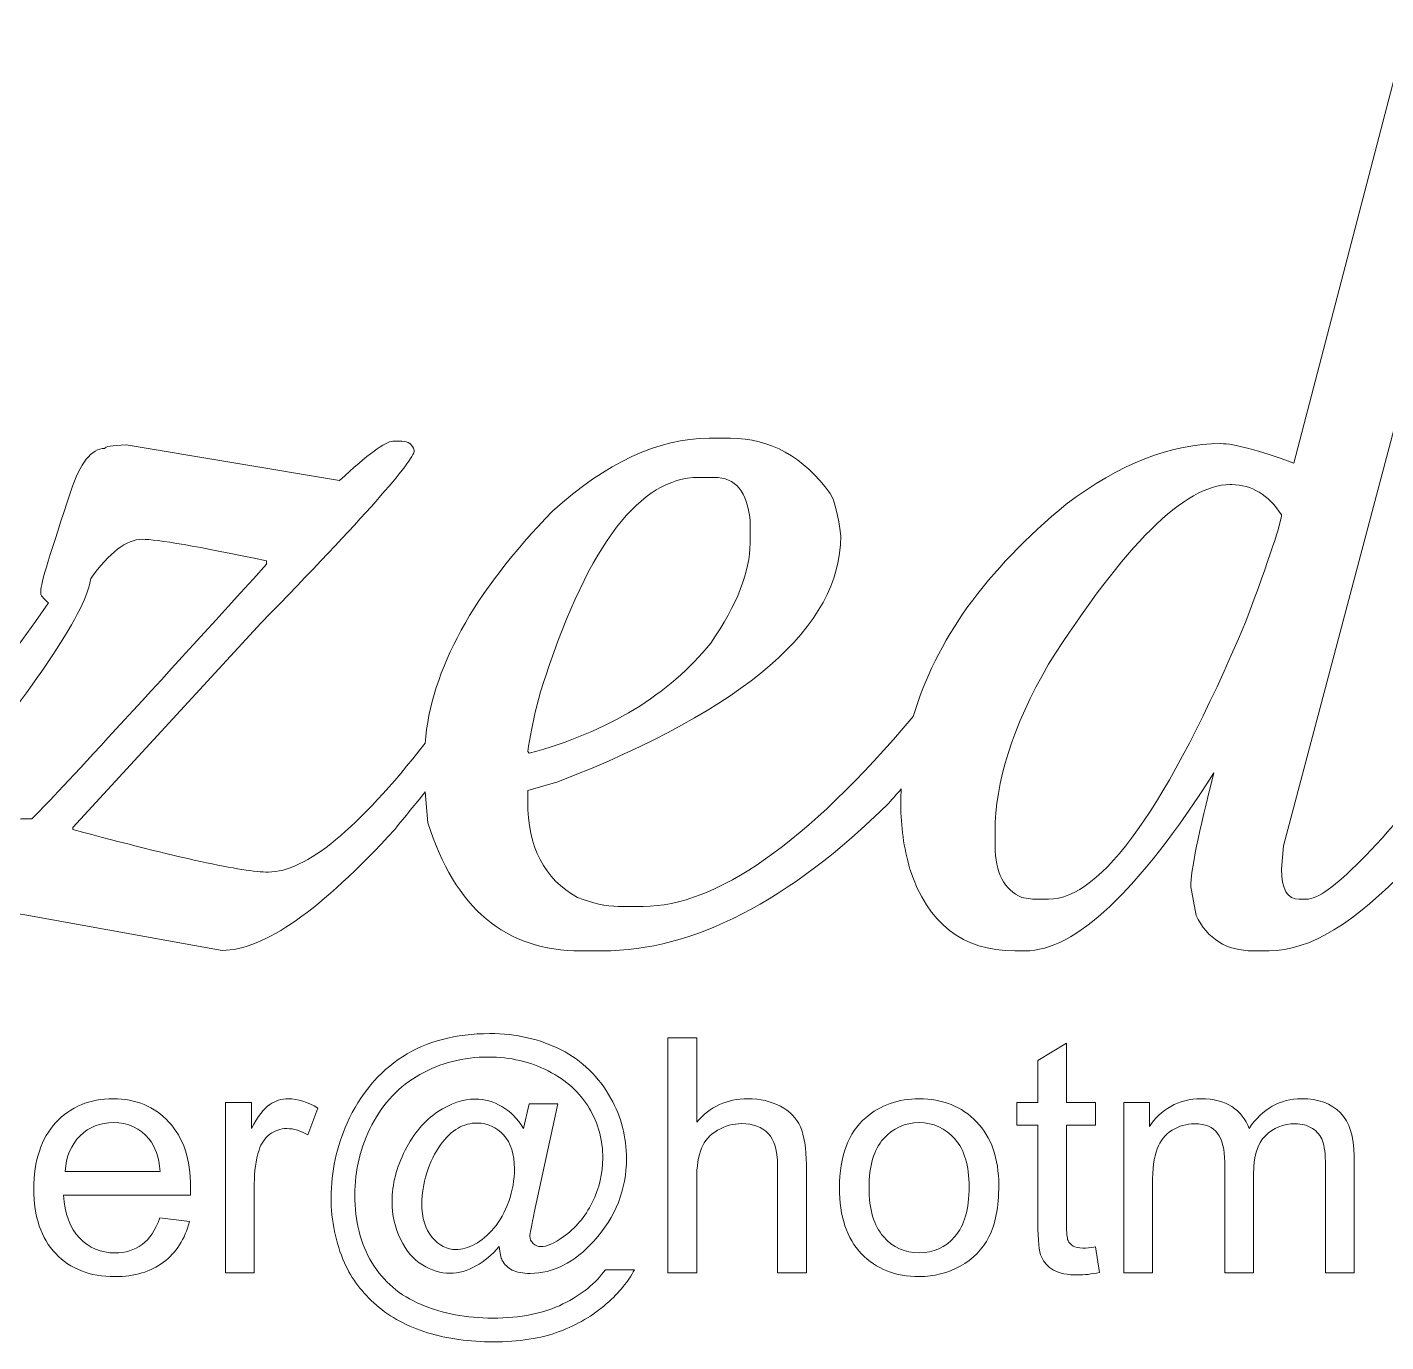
# Model space of a CAD drawing. Header units: centimetres. Extents: x -1670 to 781, y 182 to 1564.
# Drawn here: x -734.5 to -419.3, y 183.3 to 488.1 of the extents above; entities that cross this region are included whole.
import ezdxf

# ---------------------------------------------------------------- set-up
doc = ezdxf.new("R2010")
doc.units = ezdxf.units.CM
doc.header["$MEASUREMENT"] = 0
doc.layers.add('Camada 2', color=5, linetype='Continuous')

msp = doc.modelspace()

# ---------------------------------------------------------------- linework, layer by layer
at = {"layer": 'Camada 2', "lineweight": 9}
for points, knots in [([(-396.48, 488.11), (-394.75, 488.11), (-393.8, 487.02), (-393.59, 484.8), (-393.59, 484.8), (-393.59, 484.8), (-443.1, 298.26), (-443.1, 298.26), (-443.1, 298.26), (-443.1, 298.26), (-443.53, 292.91), (-443.53, 292.91), (-443.53, 292.91), (-443.53, 288.23), (-442.15, 285.9), (-439.41, 285.9), (-439.41, 285.9), (-439.41, 285.9), (-437.75, 285.9), (-437.75, 285.9), (-437.75, 285.9), (-432.75, 285.9), (-420.78, 298.02), (-401.87, 322.21), (-401.87, 322.21), (-401.87, 322.21), (-370.07, 365.14), (-370.07, 365.14), (-370.07, 365.14), (-370.07, 365.14), (-369.68, 365.14), (-369.68, 365.14), (-369.68, 365.14), (-368.84, 365), (-368.41, 363.91), (-368.41, 361.83), (-368.41, 361.83), (-368.41, 361.83), (-368.41, 359.79), (-368.41, 359.79), (-368.41, 359.79), (-370.98, 349.5), (-386.23, 327.39), (-414.23, 293.33), (-414.23, 293.33), (-426.41, 280.41), (-437.15, 273.93), (-446.41, 273.93), (-446.41, 273.93), (-446.41, 273.93), (-450.15, 273.93), (-450.15, 273.93), (-450.15, 273.93), (-456.31, 273.93), (-460.71, 276.68), (-463.35, 282.17), (-463.35, 282.17), (-463.35, 282.17), (-464.58, 288.79), (-464.58, 288.79), (-464.58, 288.79), (-464.58, 292.56), (-462.79, 301.36), (-459.2, 315.2), (-459.2, 315.2), (-476.8, 287.7), (-491.42, 273.93), (-502.97, 273.93), (-502.97, 273.93), (-502.97, 273.93), (-505.43, 273.93), (-505.43, 273.93), (-505.43, 273.93), (-517.48, 273.93), (-525.58, 280.27), (-529.77, 292.91), (-529.77, 292.91), (-531.14, 297.88), (-531.85, 302.81), (-531.85, 307.77), (-531.85, 307.77), (-531.85, 309.01), (-531.81, 310.25), (-531.75, 311.48), (-531.75, 311.48), (-532.69, 310.4), (-533.65, 309.3), (-534.63, 308.2), (-534.63, 308.2), (-557.83, 285.34), (-579.98, 273.93), (-601.08, 273.93), (-601.08, 273.93), (-601.08, 273.93), (-606.04, 273.93), (-606.04, 273.93), (-606.04, 273.93), (-623.51, 273.93), (-635.34, 283.83), (-641.54, 303.65), (-641.54, 303.65), (-641.54, 303.65), (-642.18, 310.78), (-642.18, 310.78), (-642.18, 310.78), (-644.42, 308), (-646.78, 305.11), (-649.25, 302.1), (-649.25, 302.1), (-666.3, 283.4), (-679.64, 274.04), (-689.29, 274.04), (-689.29, 274.04), (-689.29, 274.04), (-735.07, 282.28), (-735.07, 282.28), (-735.07, 282.28), (-735.07, 282.28), (-737.57, 282.7), (-737.57, 282.7), (-737.57, 282.7), (-743.21, 277.49), (-747.33, 274.85), (-749.93, 274.85), (-749.93, 274.85), (-749.93, 274.85), (-750.35, 274.85), (-750.35, 274.85), (-750.35, 274.85), (-751.8, 274.85), (-752.75, 275.41), (-753.24, 276.5), (-753.24, 276.5), (-753.24, 276.5), (-753.24, 278.16), (-753.24, 278.16), (-753.24, 278.16), (-745.46, 295.48), (-740.39, 304.15), (-737.96, 304.15), (-737.96, 304.15), (-737.96, 304.15), (-735.92, 304.57), (-735.92, 304.57), (-735.92, 304.57), (-735.92, 304.57), (-733.42, 304.57), (-733.42, 304.57), (-733.42, 304.57), (-730.28, 307.46), (-712.11, 327.14), (-678.97, 363.59), (-678.97, 363.59), (-678.97, 363.59), (-678.97, 364.4), (-678.97, 364.4), (-678.97, 364.4), (-694.86, 367.71), (-704.47, 369.36), (-707.85, 369.36), (-707.85, 369.36), (-711.45, 369.36), (-715.43, 366.32), (-719.77, 360.24), (-719.77, 360.24), (-720.56, 353.18), (-731.67, 336.4), (-753.14, 309.85), (-753.14, 309.85), (-774.48, 285.9), (-791.52, 273.93), (-804.3, 273.93), (-804.3, 273.93), (-804.3, 273.93), (-807.61, 273.93), (-807.61, 273.93), (-807.61, 273.93), (-816.07, 273.93), (-821.7, 278.05), (-824.55, 286.33), (-824.55, 286.33), (-824.55, 286.33), (-825.36, 293.76), (-825.36, 293.76), (-825.36, 293.76), (-825.36, 297.01), (-822.98, 306.49), (-818.21, 322.2), (-818.21, 322.2), (-829.76, 306.5), (-839.96, 294.12), (-848.78, 285.06), (-848.78, 285.06), (-858.46, 277.63), (-866.32, 273.93), (-872.3, 273.93), (-872.3, 273.93), (-872.3, 273.93), (-876.85, 273.93), (-876.85, 273.93), (-876.85, 273.93), (-885.3, 273.93), (-891.36, 277.63), (-894.98, 285.06), (-894.98, 285.06), (-895.83, 287.88), (-896.36, 291.33), (-896.64, 295.38), (-896.64, 295.38), (-896.64, 309.5), (-885.9, 333.02), (-864.45, 365.95), (-864.45, 365.95), (-864.45, 365.95), (-864.03, 367.18), (-864.03, 367.18), (-864.03, 367.18), (-864.03, 367.18), (-864.45, 367.18), (-864.45, 367.18), (-864.45, 367.18), (-867.43, 365.39), (-870.22, 363.83), (-872.83, 362.49), (-872.83, 362.49), (-875.88, 353.28), (-889.97, 333.95), (-915.13, 304.46), (-915.13, 304.46), (-925.23, 294.85), (-933.37, 290.02), (-939.46, 290.02), (-939.46, 290.02), (-939.46, 290.02), (-939.88, 290.02), (-939.88, 290.02), (-939.88, 290.02), (-943.72, 290.02), (-947.73, 291.82), (-951.85, 295.38), (-951.85, 295.38), (-951.85, 295.38), (-952.28, 295.38), (-952.28, 295.38), (-952.28, 295.38), (-967.07, 281.08), (-981.51, 273.93), (-995.59, 273.93), (-995.59, 273.93), (-995.59, 273.93), (-1000.13, 273.93), (-1000.13, 273.93), (-1000.13, 273.93), (-1018.16, 273.93), (-1030.67, 283.02), (-1037.67, 301.15), (-1037.67, 301.15), (-1038.41, 304.5), (-1038.96, 307.48), (-1039.31, 310.11), (-1039.31, 310.11), (-1043.21, 305.48), (-1047.45, 300.57), (-1052.04, 295.38), (-1052.04, 295.38), (-1066.62, 281.08), (-1077.89, 273.93), (-1085.88, 273.93), (-1085.88, 273.93), (-1085.88, 273.93), (-1090, 273.93), (-1090, 273.93), (-1090, 273.93), (-1099.37, 273.93), (-1105.39, 278.33), (-1108.17, 287.14), (-1108.17, 287.14), (-1108.7, 288.37), (-1108.98, 290.16), (-1108.98, 292.49), (-1108.98, 292.49), (-1108.98, 292.49), (-1108.98, 294.99), (-1108.98, 294.99), (-1108.98, 294.99), (-1108.98, 298.91), (-1107.87, 305.61), (-1105.63, 315.09), (-1105.63, 315.09), (-1108.69, 311.56), (-1111.98, 307.88), (-1115.5, 304.04), (-1115.5, 304.04), (-1115.5, 304.04), (-1128.28, 293.33), (-1128.28, 293.33), (-1128.28, 293.33), (-1145.33, 280.41), (-1161.7, 273.93), (-1177.41, 273.93), (-1177.41, 273.93), (-1177.41, 273.93), (-1182.34, 273.93), (-1182.34, 273.93), (-1182.34, 273.93), (-1198.92, 273.93), (-1211.04, 282.73), (-1218.64, 300.34), (-1218.64, 300.34), (-1219.78, 304.33), (-1220.46, 308.03), (-1220.66, 311.44), (-1220.66, 311.44), (-1221.59, 310.38), (-1222.53, 309.29), (-1223.5, 308.2), (-1223.5, 308.2), (-1246.71, 285.34), (-1268.86, 273.93), (-1289.95, 273.93), (-1289.95, 273.93), (-1289.95, 273.93), (-1294.92, 273.93), (-1294.92, 273.93), (-1294.92, 273.93), (-1312.39, 273.93), (-1324.22, 283.83), (-1330.42, 303.65), (-1330.42, 303.65), (-1330.42, 303.65), (-1331.23, 312.74), (-1331.23, 312.74), (-1331.23, 312.74), (-1331.23, 312.74), (-1331.23, 318.09), (-1331.23, 318.09), (-1331.23, 318.09), (-1331.23, 336.3), (-1321.33, 355.56), (-1301.5, 375.88), (-1301.5, 375.88), (-1289.07, 387.15), (-1276.96, 392.78), (-1265.2, 392.78), (-1265.2, 392.78), (-1265.2, 392.78), (-1260.23, 392.78), (-1260.23, 392.78), (-1260.23, 392.78), (-1250.97, 392.78), (-1243.26, 388.52), (-1237.13, 380), (-1237.13, 380), (-1236.04, 378.27), (-1235.19, 374.96), (-1234.67, 370.07), (-1234.67, 370.07), (-1234.67, 349.11), (-1256.53, 330.13), (-1300.27, 313.12), (-1300.27, 313.12), (-1300.27, 313.12), (-1307.28, 311.08), (-1307.28, 311.08), (-1307.28, 311.08), (-1307.28, 311.08), (-1307.28, 308.58), (-1307.28, 308.58), (-1307.28, 308.58), (-1307.28, 298.02), (-1303.44, 290.59), (-1295.73, 286.33), (-1295.73, 286.33), (-1292.24, 284.95), (-1289.07, 284.25), (-1286.26, 284.25), (-1286.26, 284.25), (-1286.26, 284.25), (-1280.48, 284.25), (-1280.48, 284.25), (-1280.48, 284.25), (-1264.05, 284.25), (-1243.87, 298.07), (-1220, 325.7), (-1220, 325.7), (-1216.98, 345.08), (-1204.44, 363.72), (-1182.34, 381.65), (-1182.34, 381.65), (-1170.86, 389.33), (-1160.54, 393.2), (-1151.38, 393.2), (-1151.38, 393.2), (-1151.38, 393.2), (-1146.84, 393.2), (-1146.84, 393.2), (-1146.84, 393.2), (-1135.22, 393.2), (-1126.98, 387.96), (-1122.08, 377.5), (-1122.08, 377.5), (-1122.08, 377.5), (-1121.27, 371.34), (-1121.27, 371.34), (-1121.27, 371.34), (-1121.27, 371.34), (-1121.27, 370.91), (-1121.27, 370.91), (-1121.27, 370.91), (-1121.27, 361.33), (-1126.77, 354.75), (-1137.79, 351.09), (-1137.79, 351.09), (-1137.79, 351.09), (-1141.91, 350.7), (-1141.91, 350.7), (-1141.91, 350.7), (-1141.91, 350.7), (-1143.56, 350.7), (-1143.56, 350.7), (-1143.56, 350.7), (-1147.61, 350.7), (-1150.78, 352.35), (-1153.04, 355.63), (-1153.04, 355.63), (-1153.04, 355.63), (-1153.04, 356.05), (-1153.04, 356.05), (-1153.04, 356.05), (-1153.04, 356.05), (-1146.03, 361.02), (-1146.03, 361.02), (-1146.03, 361.02), (-1143, 364.19), (-1141.49, 367.6), (-1141.49, 371.34), (-1141.49, 371.34), (-1141.49, 371.34), (-1141.49, 375.88), (-1141.49, 375.88), (-1141.49, 375.88), (-1141.49, 380.88), (-1144.37, 383.77), (-1150.15, 384.54), (-1150.15, 384.54), (-1150.15, 384.54), (-1151.38, 384.54), (-1151.38, 384.54), (-1151.38, 384.54), (-1166.1, 384.54), (-1179.45, 369.12), (-1191.42, 338.3), (-1191.42, 338.3), (-1194.45, 329.22), (-1195.96, 321.79), (-1195.96, 316.01), (-1195.96, 316.01), (-1195.96, 316.01), (-1195.96, 309), (-1195.96, 309), (-1195.96, 309), (-1195.96, 298.09), (-1191.7, 290.52), (-1183.18, 286.33), (-1183.18, 286.33), (-1180.22, 284.95), (-1176.77, 284.25), (-1172.86, 284.25), (-1172.86, 284.25), (-1172.86, 284.25), (-1168.32, 284.25), (-1168.32, 284.25), (-1168.32, 284.25), (-1148.77, 284.25), (-1126.32, 300.59), (-1100.93, 333.27), (-1100.93, 333.27), (-1097.87, 344.34), (-1093.95, 357.58), (-1089.16, 372.99), (-1089.16, 372.99), (-1089.16, 372.99), (-1089.58, 373.38), (-1089.58, 373.38), (-1089.58, 373.38), (-1089.58, 373.38), (-1105.67, 373.38), (-1105.67, 373.38), (-1105.67, 373.38), (-1105.67, 373.38), (-1106.91, 374.61), (-1106.91, 374.61), (-1106.91, 374.61), (-1106.91, 374.61), (-1106.91, 375.03), (-1106.91, 375.03), (-1106.91, 375.03), (-1106.91, 380.28), (-1105, 382.89), (-1101.13, 382.89), (-1101.13, 382.89), (-1101.13, 382.89), (-1086.27, 382.89), (-1086.27, 382.89), (-1086.27, 382.89), (-1085.53, 382.89), (-1083.07, 390.32), (-1078.87, 405.18), (-1078.87, 405.18), (-1073.7, 421.87), (-1070.25, 430.53), (-1068.56, 431.17), (-1068.56, 431.17), (-1066.9, 432.26), (-1061.8, 433.49), (-1053.27, 434.86), (-1053.27, 434.86), (-1053.27, 434.86), (-1052.85, 434.86), (-1052.85, 434.86), (-1052.85, 434.86), (-1050.95, 434.86), (-1049.96, 433.77), (-1049.96, 431.59), (-1049.96, 431.59), (-1049.96, 431.59), (-1063.17, 382.89), (-1063.17, 382.89), (-1063.17, 382.89), (-1063.17, 382.89), (-1049.15, 382.89), (-1049.15, 382.89), (-1049.15, 382.89), (-1047.22, 382.89), (-1046.27, 382.18), (-1046.27, 380.81), (-1046.27, 380.81), (-1046.86, 375.88), (-1047.85, 373.38), (-1049.15, 373.38), (-1049.15, 373.38), (-1049.15, 373.38), (-1065.25, 373.38), (-1065.25, 373.38), (-1065.25, 373.38), (-1066.06, 373.38), (-1069.09, 363.62), (-1074.33, 344.08), (-1074.33, 344.08), (-1083.14, 316.86), (-1087.54, 300.48), (-1087.54, 294.99), (-1087.54, 294.99), (-1087.54, 294.99), (-1087.54, 290.83), (-1087.54, 290.83), (-1087.54, 290.83), (-1086.83, 287.56), (-1085.18, 285.9), (-1082.57, 285.9), (-1082.57, 285.9), (-1082.57, 285.9), (-1078.87, 285.9), (-1078.87, 285.9), (-1078.87, 285.9), (-1070.68, 285.9), (-1057.58, 297.67), (-1039.54, 321.22), (-1039.54, 321.22), (-1037.77, 343.12), (-1024.78, 363.53), (-1000.56, 382.46), (-1000.56, 382.46), (-989.08, 389.89), (-978.34, 393.59), (-968.37, 393.59), (-968.37, 393.59), (-968.37, 393.59), (-963.83, 393.59), (-963.83, 393.59), (-963.83, 393.59), (-948.97, 393.59), (-937.7, 384.54), (-929.99, 366.37), (-929.99, 366.37), (-928.61, 361.16), (-927.91, 356.19), (-927.91, 351.51), (-927.91, 351.51), (-927.91, 351.51), (-927.91, 349.47), (-927.91, 349.47), (-927.91, 349.47), (-927.91, 339.32), (-932.03, 326.26), (-940.3, 310.24), (-940.3, 310.24), (-940.3, 310.24), (-940.3, 309.43), (-940.3, 309.43), (-940.3, 309.43), (-939.67, 305.84), (-937.21, 304.04), (-932.87, 304.04), (-932.87, 304.04), (-925.16, 304.53), (-911.01, 319.39), (-890.37, 348.62), (-890.37, 348.62), (-890.37, 348.62), (-883.3, 357.98), (-883.3, 357.98), (-883.3, 357.98), (-886.38, 356.97), (-889.04, 356.47), (-891.28, 356.47), (-891.28, 356.47), (-891.28, 356.47), (-894.17, 356.47), (-894.17, 356.47), (-894.17, 356.47), (-901.88, 356.47), (-905.72, 360.59), (-905.72, 368.84), (-905.72, 368.84), (-905.72, 379.43), (-900.62, 387.96), (-890.44, 394.44), (-890.44, 394.44), (-890.44, 394.44), (-885.09, 395.25), (-885.09, 395.25), (-885.09, 395.25), (-885.09, 395.25), (-884.28, 394.01), (-884.28, 394.01), (-884.28, 394.01), (-886.46, 388.24), (-887.55, 384.79), (-887.55, 383.7), (-887.55, 383.7), (-887.55, 383.7), (-887.55, 382.04), (-887.55, 382.04), (-887.55, 382.04), (-887.55, 378.34), (-885.37, 376.27), (-880.97, 375.88), (-880.97, 375.88), (-880.97, 375.88), (-877.66, 375.88), (-877.66, 375.88), (-877.66, 375.88), (-873.25, 375.88), (-860.61, 379.43), (-839.69, 386.58), (-839.69, 386.58), (-839.69, 386.58), (-839.27, 386.58), (-839.27, 386.58), (-839.27, 386.58), (-839.27, 386.58), (-838.04, 385.35), (-838.04, 385.35), (-838.04, 385.35), (-838.04, 385.35), (-838.04, 384.93), (-838.04, 384.93), (-838.04, 384.93), (-851.03, 356.69), (-861.63, 332.32), (-869.8, 311.89), (-869.8, 311.89), (-872.59, 304.32), (-873.96, 299.11), (-873.96, 296.22), (-873.96, 296.22), (-873.96, 296.22), (-873.96, 293.76), (-873.96, 293.76), (-873.96, 293.76), (-873.96, 289.36), (-871.21, 287.14), (-865.68, 287.14), (-865.68, 287.14), (-856.49, 287.14), (-838.46, 306.54), (-811.63, 345.31), (-811.63, 345.31), (-811.63, 345.31), (-810.43, 346.89), (-810.43, 346.89), (-810.43, 346.89), (-807.78, 355.08), (-804.77, 364.19), (-801.42, 374.22), (-801.42, 374.22), (-800.04, 382.75), (-795.92, 387.01), (-789.06, 387.01), (-789.06, 387.01), (-784.23, 388.38), (-780.78, 389.08), (-778.74, 389.08), (-778.74, 389.08), (-777.08, 388.52), (-776.24, 387.43), (-776.24, 385.77), (-776.24, 385.77), (-794.69, 330.73), (-803.92, 300.48), (-803.92, 294.99), (-803.92, 294.99), (-803.92, 294.99), (-803.92, 291.26), (-803.92, 291.26), (-803.92, 291.26), (-803.92, 286.85), (-801.84, 284.67), (-797.72, 284.67), (-797.72, 284.67), (-797.72, 284.67), (-795.25, 284.67), (-795.25, 284.67), (-795.25, 284.67), (-784.47, 284.67), (-762.56, 307.98), (-729.53, 354.63), (-729.53, 354.63), (-730.17, 355.1), (-730.79, 355.75), (-731.37, 356.58), (-731.37, 356.58), (-731.37, 356.58), (-731.37, 357.39), (-731.37, 357.39), (-731.37, 357.39), (-731.37, 358.9), (-729.01, 366.62), (-724.37, 380.49), (-724.37, 380.49), (-722.22, 387.11), (-719.61, 390.42), (-716.51, 390.42), (-716.51, 390.42), (-716.51, 390.88), (-714.86, 391.16), (-711.55, 391.23), (-711.55, 391.23), (-711.55, 391.23), (-662.04, 382.99), (-662.04, 382.99), (-662.04, 382.99), (-655.52, 389.05), (-651.37, 392.08), (-649.67, 392.08), (-649.67, 392.08), (-649.67, 392.08), (-647.6, 392.08), (-647.6, 392.08), (-647.6, 392.08), (-646.08, 392.08), (-645.13, 391.37), (-644.71, 390), (-644.71, 390), (-644.71, 387.6), (-656.54, 374.26), (-680.21, 349.96), (-680.21, 349.96), (-680.21, 349.96), (-723.94, 302.53), (-723.94, 302.53), (-723.94, 302.53), (-723.94, 302.53), (-723.94, 302.1), (-723.94, 302.1), (-723.94, 302.1), (-699.54, 295.48), (-684.4, 292.21), (-678.55, 292.21), (-678.55, 292.21), (-669.87, 292.21), (-657.74, 302.16), (-642.19, 322.07), (-642.19, 322.07), (-640.86, 339.1), (-631.02, 357.03), (-612.63, 375.88), (-612.63, 375.88), (-600.2, 387.15), (-588.08, 392.78), (-576.32, 392.78), (-576.32, 392.78), (-576.32, 392.78), (-571.36, 392.78), (-571.36, 392.78), (-571.36, 392.78), (-562.1, 392.78), (-554.38, 388.52), (-548.26, 380), (-548.26, 380), (-547.16, 378.27), (-546.32, 374.96), (-545.79, 370.07), (-545.79, 370.07), (-545.79, 349.11), (-567.66, 330.13), (-611.4, 313.12), (-611.4, 313.12), (-611.4, 313.12), (-618.4, 311.08), (-618.4, 311.08), (-618.4, 311.08), (-618.4, 311.08), (-618.4, 308.58), (-618.4, 308.58), (-618.4, 308.58), (-618.4, 298.02), (-614.57, 290.59), (-606.85, 286.33), (-606.85, 286.33), (-603.37, 284.95), (-600.2, 284.25), (-597.38, 284.25), (-597.38, 284.25), (-597.38, 284.25), (-591.61, 284.25), (-591.61, 284.25), (-591.61, 284.25), (-574.67, 284.25), (-553.77, 298.91), (-528.95, 328.24), (-528.95, 328.24), (-523.86, 345.83), (-512.03, 362.25), (-493.46, 377.5), (-493.46, 377.5), (-481.1, 386.87), (-469.13, 391.55), (-457.58, 391.55), (-457.58, 391.55), (-454.62, 391.55), (-448.95, 390.03), (-440.64, 387.01), (-440.64, 387.01), (-440.64, 387.01), (-415.46, 483.57), (-415.46, 483.57), (-415.46, 483.57), (-415.46, 486.17), (-409.3, 487.69), (-396.9, 488.11), (-396.9, 488.11), (-396.9, 488.11), (-396.48, 488.11), (-396.48, 488.11)], [0, 0, 0, 0, 0.004651, 0.004651, 0.004651, 0.004651, 0.009302, 0.009302, 0.009302, 0.009302, 0.013953, 0.013953, 0.013953, 0.013953, 0.018605, 0.018605, 0.018605, 0.018605, 0.023256, 0.023256, 0.023256, 0.023256, 0.027907, 0.027907, 0.027907, 0.027907, 0.032558, 0.032558, 0.032558, 0.032558, 0.037209, 0.037209, 0.037209, 0.037209, 0.04186, 0.04186, 0.04186, 0.04186, 0.046512, 0.046512, 0.046512, 0.046512, 0.051163, 0.051163, 0.051163, 0.051163, 0.055814, 0.055814, 0.055814, 0.055814, 0.060465, 0.060465, 0.060465, 0.060465, 0.065116, 0.065116, 0.065116, 0.065116, 0.069767, 0.069767, 0.069767, 0.069767, 0.074419, 0.074419, 0.074419, 0.074419, 0.07907, 0.07907, 0.07907, 0.07907, 0.083721, 0.083721, 0.083721, 0.083721, 0.088372, 0.088372, 0.088372, 0.088372, 0.093023, 0.093023, 0.093023, 0.093023, 0.097674, 0.097674, 0.097674, 0.097674, 0.102326, 0.102326, 0.102326, 0.102326, 0.106977, 0.106977, 0.106977, 0.106977, 0.111628, 0.111628, 0.111628, 0.111628, 0.116279, 0.116279, 0.116279, 0.116279, 0.12093, 0.12093, 0.12093, 0.12093, 0.125581, 0.125581, 0.125581, 0.125581, 0.130233, 0.130233, 0.130233, 0.130233, 0.134884, 0.134884, 0.134884, 0.134884, 0.139535, 0.139535, 0.139535, 0.139535, 0.144186, 0.144186, 0.144186, 0.144186, 0.148837, 0.148837, 0.148837, 0.148837, 0.153488, 0.153488, 0.153488, 0.153488, 0.15814, 0.15814, 0.15814, 0.15814, 0.162791, 0.162791, 0.162791, 0.162791, 0.167442, 0.167442, 0.167442, 0.167442, 0.172093, 0.172093, 0.172093, 0.172093, 0.176744, 0.176744, 0.176744, 0.176744, 0.181395, 0.181395, 0.181395, 0.181395, 0.186047, 0.186047, 0.186047, 0.186047, 0.190698, 0.190698, 0.190698, 0.190698, 0.195349, 0.195349, 0.195349, 0.195349, 0.2, 0.2, 0.2, 0.2, 0.204651, 0.204651, 0.204651, 0.204651, 0.209302, 0.209302, 0.209302, 0.209302, 0.213953, 0.213953, 0.213953, 0.213953, 0.218605, 0.218605, 0.218605, 0.218605, 0.223256, 0.223256, 0.223256, 0.223256, 0.227907, 0.227907, 0.227907, 0.227907, 0.232558, 0.232558, 0.232558, 0.232558, 0.237209, 0.237209, 0.237209, 0.237209, 0.24186, 0.24186, 0.24186, 0.24186, 0.246512, 0.246512, 0.246512, 0.246512, 0.251163, 0.251163, 0.251163, 0.251163, 0.255814, 0.255814, 0.255814, 0.255814, 0.260465, 0.260465, 0.260465, 0.260465, 0.265116, 0.265116, 0.265116, 0.265116, 0.269767, 0.269767, 0.269767, 0.269767, 0.274419, 0.274419, 0.274419, 0.274419, 0.27907, 0.27907, 0.27907, 0.27907, 0.283721, 0.283721, 0.283721, 0.283721, 0.288372, 0.288372, 0.288372, 0.288372, 0.293023, 0.293023, 0.293023, 0.293023, 0.297674, 0.297674, 0.297674, 0.297674, 0.302326, 0.302326, 0.302326, 0.302326, 0.306977, 0.306977, 0.306977, 0.306977, 0.311628, 0.311628, 0.311628, 0.311628, 0.316279, 0.316279, 0.316279, 0.316279, 0.32093, 0.32093, 0.32093, 0.32093, 0.325581, 0.325581, 0.325581, 0.325581, 0.330233, 0.330233, 0.330233, 0.330233, 0.334884, 0.334884, 0.334884, 0.334884, 0.339535, 0.339535, 0.339535, 0.339535, 0.344186, 0.344186, 0.344186, 0.344186, 0.348837, 0.348837, 0.348837, 0.348837, 0.353488, 0.353488, 0.353488, 0.353488, 0.35814, 0.35814, 0.35814, 0.35814, 0.362791, 0.362791, 0.362791, 0.362791, 0.367442, 0.367442, 0.367442, 0.367442, 0.372093, 0.372093, 0.372093, 0.372093, 0.376744, 0.376744, 0.376744, 0.376744, 0.381395, 0.381395, 0.381395, 0.381395, 0.386047, 0.386047, 0.386047, 0.386047, 0.390698, 0.390698, 0.390698, 0.390698, 0.395349, 0.395349, 0.395349, 0.395349, 0.4, 0.4, 0.4, 0.4, 0.404651, 0.404651, 0.404651, 0.404651, 0.409302, 0.409302, 0.409302, 0.409302, 0.413953, 0.413953, 0.413953, 0.413953, 0.418605, 0.418605, 0.418605, 0.418605, 0.423256, 0.423256, 0.423256, 0.423256, 0.427907, 0.427907, 0.427907, 0.427907, 0.432558, 0.432558, 0.432558, 0.432558, 0.437209, 0.437209, 0.437209, 0.437209, 0.44186, 0.44186, 0.44186, 0.44186, 0.446512, 0.446512, 0.446512, 0.446512, 0.451163, 0.451163, 0.451163, 0.451163, 0.455814, 0.455814, 0.455814, 0.455814, 0.460465, 0.460465, 0.460465, 0.460465, 0.465116, 0.465116, 0.465116, 0.465116, 0.469767, 0.469767, 0.469767, 0.469767, 0.474419, 0.474419, 0.474419, 0.474419, 0.47907, 0.47907, 0.47907, 0.47907, 0.483721, 0.483721, 0.483721, 0.483721, 0.488372, 0.488372, 0.488372, 0.488372, 0.493023, 0.493023, 0.493023, 0.493023, 0.497674, 0.497674, 0.497674, 0.497674, 0.502326, 0.502326, 0.502326, 0.502326, 0.506977, 0.506977, 0.506977, 0.506977, 0.511628, 0.511628, 0.511628, 0.511628, 0.516279, 0.516279, 0.516279, 0.516279, 0.52093, 0.52093, 0.52093, 0.52093, 0.525581, 0.525581, 0.525581, 0.525581, 0.530233, 0.530233, 0.530233, 0.530233, 0.534884, 0.534884, 0.534884, 0.534884, 0.539535, 0.539535, 0.539535, 0.539535, 0.544186, 0.544186, 0.544186, 0.544186, 0.548837, 0.548837, 0.548837, 0.548837, 0.553488, 0.553488, 0.553488, 0.553488, 0.55814, 0.55814, 0.55814, 0.55814, 0.562791, 0.562791, 0.562791, 0.562791, 0.567442, 0.567442, 0.567442, 0.567442, 0.572093, 0.572093, 0.572093, 0.572093, 0.576744, 0.576744, 0.576744, 0.576744, 0.581395, 0.581395, 0.581395, 0.581395, 0.586047, 0.586047, 0.586047, 0.586047, 0.590698, 0.590698, 0.590698, 0.590698, 0.595349, 0.595349, 0.595349, 0.595349, 0.6, 0.6, 0.6, 0.6, 0.604651, 0.604651, 0.604651, 0.604651, 0.609302, 0.609302, 0.609302, 0.609302, 0.613953, 0.613953, 0.613953, 0.613953, 0.618605, 0.618605, 0.618605, 0.618605, 0.623256, 0.623256, 0.623256, 0.623256, 0.627907, 0.627907, 0.627907, 0.627907, 0.632558, 0.632558, 0.632558, 0.632558, 0.637209, 0.637209, 0.637209, 0.637209, 0.64186, 0.64186, 0.64186, 0.64186, 0.646512, 0.646512, 0.646512, 0.646512, 0.651163, 0.651163, 0.651163, 0.651163, 0.655814, 0.655814, 0.655814, 0.655814, 0.660465, 0.660465, 0.660465, 0.660465, 0.665116, 0.665116, 0.665116, 0.665116, 0.669767, 0.669767, 0.669767, 0.669767, 0.674419, 0.674419, 0.674419, 0.674419, 0.67907, 0.67907, 0.67907, 0.67907, 0.683721, 0.683721, 0.683721, 0.683721, 0.688372, 0.688372, 0.688372, 0.688372, 0.693023, 0.693023, 0.693023, 0.693023, 0.697674, 0.697674, 0.697674, 0.697674, 0.702326, 0.702326, 0.702326, 0.702326, 0.706977, 0.706977, 0.706977, 0.706977, 0.711628, 0.711628, 0.711628, 0.711628, 0.716279, 0.716279, 0.716279, 0.716279, 0.72093, 0.72093, 0.72093, 0.72093, 0.725581, 0.725581, 0.725581, 0.725581, 0.730233, 0.730233, 0.730233, 0.730233, 0.734884, 0.734884, 0.734884, 0.734884, 0.739535, 0.739535, 0.739535, 0.739535, 0.744186, 0.744186, 0.744186, 0.744186, 0.748837, 0.748837, 0.748837, 0.748837, 0.753488, 0.753488, 0.753488, 0.753488, 0.75814, 0.75814, 0.75814, 0.75814, 0.762791, 0.762791, 0.762791, 0.762791, 0.767442, 0.767442, 0.767442, 0.767442, 0.772093, 0.772093, 0.772093, 0.772093, 0.776744, 0.776744, 0.776744, 0.776744, 0.781395, 0.781395, 0.781395, 0.781395, 0.786047, 0.786047, 0.786047, 0.786047, 0.790698, 0.790698, 0.790698, 0.790698, 0.795349, 0.795349, 0.795349, 0.795349, 0.8, 0.8, 0.8, 0.8, 0.804651, 0.804651, 0.804651, 0.804651, 0.809302, 0.809302, 0.809302, 0.809302, 0.813953, 0.813953, 0.813953, 0.813953, 0.818605, 0.818605, 0.818605, 0.818605, 0.823256, 0.823256, 0.823256, 0.823256, 0.827907, 0.827907, 0.827907, 0.827907, 0.832558, 0.832558, 0.832558, 0.832558, 0.837209, 0.837209, 0.837209, 0.837209, 0.84186, 0.84186, 0.84186, 0.84186, 0.846512, 0.846512, 0.846512, 0.846512, 0.851163, 0.851163, 0.851163, 0.851163, 0.855814, 0.855814, 0.855814, 0.855814, 0.860465, 0.860465, 0.860465, 0.860465, 0.865116, 0.865116, 0.865116, 0.865116, 0.869767, 0.869767, 0.869767, 0.869767, 0.874419, 0.874419, 0.874419, 0.874419, 0.87907, 0.87907, 0.87907, 0.87907, 0.883721, 0.883721, 0.883721, 0.883721, 0.888372, 0.888372, 0.888372, 0.888372, 0.893023, 0.893023, 0.893023, 0.893023, 0.897674, 0.897674, 0.897674, 0.897674, 0.902326, 0.902326, 0.902326, 0.902326, 0.906977, 0.906977, 0.906977, 0.906977, 0.911628, 0.911628, 0.911628, 0.911628, 0.916279, 0.916279, 0.916279, 0.916279, 0.92093, 0.92093, 0.92093, 0.92093, 0.925581, 0.925581, 0.925581, 0.925581, 0.930233, 0.930233, 0.930233, 0.930233, 0.934884, 0.934884, 0.934884, 0.934884, 0.939535, 0.939535, 0.939535, 0.939535, 0.944186, 0.944186, 0.944186, 0.944186, 0.948837, 0.948837, 0.948837, 0.948837, 0.953488, 0.953488, 0.953488, 0.953488, 0.95814, 0.95814, 0.95814, 0.95814, 0.962791, 0.962791, 0.962791, 0.962791, 0.967442, 0.967442, 0.967442, 0.967442, 0.972093, 0.972093, 0.972093, 0.972093, 0.976744, 0.976744, 0.976744, 0.976744, 0.981395, 0.981395, 0.981395, 0.981395, 0.986047, 0.986047, 0.986047, 0.986047, 0.990698, 0.990698, 0.990698, 0.990698, 1, 1, 1, 1]), ([(-618.4, 320.17), (-618.4, 320.17), (-618.02, 319.75), (-618.02, 319.75), (-618.02, 319.75), (-599.63, 324.75), (-585.62, 333.3), (-575.9, 345.31), (-575.9, 345.31), (-569.84, 354.19), (-566.81, 361.9), (-566.81, 368.45), (-566.81, 368.45), (-566.81, 368.45), (-566.81, 373.8), (-566.81, 373.8), (-566.81, 373.8), (-567.45, 380.39), (-570.19, 383.7), (-575.09, 383.7), (-575.09, 383.7), (-575.09, 383.7), (-578.79, 383.7), (-578.79, 383.7), (-578.79, 383.7), (-592.27, 383.7), (-604.11, 368.31), (-614.28, 337.49), (-614.28, 337.49), (-615.94, 332.74), (-617.31, 326.96), (-618.4, 320.17)], [0, 0, 0, 0, 0.111111, 0.111111, 0.111111, 0.111111, 0.222222, 0.222222, 0.222222, 0.222222, 0.333333, 0.333333, 0.333333, 0.333333, 0.444444, 0.444444, 0.444444, 0.444444, 0.555556, 0.555556, 0.555556, 0.555556, 0.666667, 0.666667, 0.666667, 0.666667, 0.777778, 0.777778, 0.777778, 0.777778, 1, 1, 1, 1]), ([(-509.98, 301.57), (-509.98, 301.57), (-509.98, 298.26), (-509.98, 298.26), (-509.98, 298.26), (-509.98, 292.1), (-507.9, 288.09), (-503.78, 286.33), (-503.78, 286.33), (-503.78, 286.33), (-501.31, 285.9), (-501.31, 285.9), (-501.31, 285.9), (-501.31, 285.9), (-497.58, 285.9), (-497.58, 285.9), (-497.58, 285.9), (-485.29, 285.9), (-470.01, 307.35), (-451.8, 350.28), (-451.8, 350.28), (-446.27, 365.14), (-443.53, 373.38), (-443.53, 375.03), (-443.53, 375.03), (-446.63, 379.72), (-450.46, 382.04), (-455.08, 382.04), (-455.08, 382.04), (-455.08, 382.04), (-455.5, 382.04), (-455.5, 382.04), (-455.5, 382.04), (-465.89, 382.04), (-479.9, 368.17), (-497.58, 340.38), (-497.58, 340.38), (-505.86, 326.01), (-509.98, 313.05), (-509.98, 301.57)], [0, 0, 0, 0, 0.090909, 0.090909, 0.090909, 0.090909, 0.181818, 0.181818, 0.181818, 0.181818, 0.272727, 0.272727, 0.272727, 0.272727, 0.363636, 0.363636, 0.363636, 0.363636, 0.454545, 0.454545, 0.454545, 0.454545, 0.545455, 0.545455, 0.545455, 0.545455, 0.636364, 0.636364, 0.636364, 0.636364, 0.727273, 0.727273, 0.727273, 0.727273, 0.818182, 0.818182, 0.818182, 0.818182, 1, 1, 1, 1]), ([(-625, 205.36), (-626.61, 203.49), (-628.41, 202), (-630.4, 200.88), (-630.4, 200.88), (-632.39, 199.75), (-634.4, 199.18), (-636.4, 199.18), (-636.4, 199.18), (-638.61, 199.18), (-640.75, 199.83), (-642.83, 201.12), (-642.83, 201.12), (-644.91, 202.4), (-646.59, 204.38), (-647.9, 207.05), (-647.9, 207.05), (-649.19, 209.73), (-649.85, 212.67), (-649.85, 215.87), (-649.85, 215.87), (-649.85, 219.8), (-648.84, 223.74), (-646.82, 227.69), (-646.82, 227.69), (-644.81, 231.64), (-642.3, 234.6), (-639.3, 236.58), (-639.3, 236.58), (-636.3, 238.57), (-633.4, 239.56), (-630.57, 239.56), (-630.57, 239.56), (-628.41, 239.56), (-626.36, 238.99), (-624.41, 237.86), (-624.41, 237.86), (-622.44, 236.74), (-620.77, 235.02), (-619.35, 232.73), (-619.35, 232.73), (-619.35, 232.73), (-618.09, 238.48), (-618.09, 238.48), (-618.09, 238.48), (-618.09, 238.48), (-611.44, 238.48), (-611.44, 238.48), (-611.44, 238.48), (-611.44, 238.48), (-616.79, 213.56), (-616.79, 213.56), (-616.79, 213.56), (-617.54, 210.1), (-617.9, 208.17), (-617.9, 207.8), (-617.9, 207.8), (-617.9, 207.13), (-617.65, 206.56), (-617.14, 206.08), (-617.14, 206.08), (-616.64, 205.6), (-616.03, 205.36), (-615.31, 205.36), (-615.31, 205.36), (-613.99, 205.36), (-612.28, 206.1), (-610.15, 207.61), (-610.15, 207.61), (-607.32, 209.6), (-605.09, 212.25), (-603.44, 215.59), (-603.44, 215.59), (-601.79, 218.91), (-600.97, 222.34), (-600.97, 225.89), (-600.97, 225.89), (-600.97, 230.03), (-602.03, 233.89), (-604.15, 237.48), (-604.15, 237.48), (-606.27, 241.07), (-609.42, 243.93), (-613.62, 246.09), (-613.62, 246.09), (-617.82, 248.24), (-622.44, 249.32), (-627.53, 249.32), (-627.53, 249.32), (-633.32, 249.32), (-638.61, 247.96), (-643.4, 245.25), (-643.4, 245.25), (-648.19, 242.55), (-651.91, 238.66), (-654.54, 233.6), (-654.54, 233.6), (-657.18, 228.53), (-658.5, 223.1), (-658.5, 217.31), (-658.5, 217.31), (-658.5, 211.24), (-657.18, 206.01), (-654.54, 201.64), (-654.54, 201.64), (-651.91, 197.25), (-648.09, 194.01), (-643.11, 191.92), (-643.11, 191.92), (-638.11, 189.83), (-632.59, 188.79), (-626.53, 188.79), (-626.53, 188.79), (-620.03, 188.79), (-614.6, 189.88), (-610.22, 192.06), (-610.22, 192.06), (-605.84, 194.24), (-602.55, 196.89), (-600.37, 200.01), (-600.37, 200.01), (-600.37, 200.01), (-593.65, 200.01), (-593.65, 200.01), (-593.65, 200.01), (-594.92, 197.41), (-597.08, 194.76), (-600.16, 192.06), (-600.16, 192.06), (-603.22, 189.36), (-606.88, 187.21), (-611.11, 185.64), (-611.11, 185.64), (-615.34, 184.07), (-620.44, 183.28), (-626.41, 183.28), (-626.41, 183.28), (-631.91, 183.28), (-636.97, 183.99), (-641.62, 185.4), (-641.62, 185.4), (-646.26, 186.82), (-650.22, 188.94), (-653.49, 191.78), (-653.49, 191.78), (-656.76, 194.61), (-659.22, 197.88), (-660.88, 201.57), (-660.88, 201.57), (-662.96, 206.24), (-664, 211.29), (-664, 216.71), (-664, 216.71), (-664, 222.76), (-662.76, 228.52), (-660.29, 233.98), (-660.29, 233.98), (-657.27, 240.7), (-652.97, 245.83), (-647.42, 249.4), (-647.42, 249.4), (-641.85, 252.96), (-635.11, 254.75), (-627.18, 254.75), (-627.18, 254.75), (-621.05, 254.75), (-615.53, 253.49), (-610.64, 250.98), (-610.64, 250.98), (-605.76, 248.46), (-601.89, 244.72), (-599.08, 239.74), (-599.08, 239.74), (-596.67, 235.46), (-595.48, 230.8), (-595.48, 225.78), (-595.48, 225.78), (-595.48, 218.59), (-598, 212.23), (-603.05, 206.65), (-603.05, 206.65), (-607.56, 201.65), (-612.48, 199.14), (-617.83, 199.14), (-617.83, 199.14), (-619.54, 199.14), (-620.92, 199.41), (-621.97, 199.93), (-621.97, 199.93), (-623.03, 200.45), (-623.8, 201.18), (-624.29, 202.16), (-624.29, 202.16), (-624.61, 202.77), (-624.85, 203.83), (-625, 205.36)], [0, 0, 0, 0, 0.02, 0.02, 0.02, 0.02, 0.04, 0.04, 0.04, 0.04, 0.06, 0.06, 0.06, 0.06, 0.08, 0.08, 0.08, 0.08, 0.1, 0.1, 0.1, 0.1, 0.12, 0.12, 0.12, 0.12, 0.14, 0.14, 0.14, 0.14, 0.16, 0.16, 0.16, 0.16, 0.18, 0.18, 0.18, 0.18, 0.2, 0.2, 0.2, 0.2, 0.22, 0.22, 0.22, 0.22, 0.24, 0.24, 0.24, 0.24, 0.26, 0.26, 0.26, 0.26, 0.28, 0.28, 0.28, 0.28, 0.3, 0.3, 0.3, 0.3, 0.32, 0.32, 0.32, 0.32, 0.34, 0.34, 0.34, 0.34, 0.36, 0.36, 0.36, 0.36, 0.38, 0.38, 0.38, 0.38, 0.4, 0.4, 0.4, 0.4, 0.42, 0.42, 0.42, 0.42, 0.44, 0.44, 0.44, 0.44, 0.46, 0.46, 0.46, 0.46, 0.48, 0.48, 0.48, 0.48, 0.5, 0.5, 0.5, 0.5, 0.52, 0.52, 0.52, 0.52, 0.54, 0.54, 0.54, 0.54, 0.56, 0.56, 0.56, 0.56, 0.58, 0.58, 0.58, 0.58, 0.6, 0.6, 0.6, 0.6, 0.62, 0.62, 0.62, 0.62, 0.64, 0.64, 0.64, 0.64, 0.66, 0.66, 0.66, 0.66, 0.68, 0.68, 0.68, 0.68, 0.7, 0.7, 0.7, 0.7, 0.72, 0.72, 0.72, 0.72, 0.74, 0.74, 0.74, 0.74, 0.76, 0.76, 0.76, 0.76, 0.78, 0.78, 0.78, 0.78, 0.8, 0.8, 0.8, 0.8, 0.82, 0.82, 0.82, 0.82, 0.84, 0.84, 0.84, 0.84, 0.86, 0.86, 0.86, 0.86, 0.88, 0.88, 0.88, 0.88, 0.9, 0.9, 0.9, 0.9, 0.92, 0.92, 0.92, 0.92, 0.94, 0.94, 0.94, 0.94, 0.96, 0.96, 0.96, 0.96, 1, 1, 1, 1]), ([(-585.88, 199.3), (-585.88, 199.3), (-585.88, 253.75), (-585.88, 253.75), (-585.88, 253.75), (-585.88, 253.75), (-579.2, 253.75), (-579.2, 253.75), (-579.2, 253.75), (-579.2, 253.75), (-579.2, 234.21), (-579.2, 234.21), (-579.2, 234.21), (-576.08, 237.82), (-572.14, 239.64), (-567.39, 239.64), (-567.39, 239.64), (-564.47, 239.64), (-561.93, 239.05), (-559.78, 237.9), (-559.78, 237.9), (-557.62, 236.76), (-556.08, 235.16), (-555.15, 233.13), (-555.15, 233.13), (-554.23, 231.1), (-553.76, 228.15), (-553.76, 224.3), (-553.76, 224.3), (-553.76, 224.3), (-553.76, 199.3), (-553.76, 199.3), (-553.76, 199.3), (-553.76, 199.3), (-560.45, 199.3), (-560.45, 199.3), (-560.45, 199.3), (-560.45, 199.3), (-560.45, 224.3), (-560.45, 224.3), (-560.45, 224.3), (-560.45, 227.63), (-561.17, 230.06), (-562.62, 231.59), (-562.62, 231.59), (-564.06, 233.11), (-566.12, 233.88), (-568.77, 233.88), (-568.77, 233.88), (-570.74, 233.88), (-572.61, 233.36), (-574.36, 232.33), (-574.36, 232.33), (-576.11, 231.31), (-577.35, 229.91), (-578.08, 228.15), (-578.08, 228.15), (-578.83, 226.4), (-579.2, 223.97), (-579.2, 220.87), (-579.2, 220.87), (-579.2, 220.87), (-579.2, 199.3), (-579.2, 199.3), (-579.2, 199.3), (-579.2, 199.3), (-585.88, 199.3), (-585.88, 199.3)], [0, 0, 0, 0, 0.055556, 0.055556, 0.055556, 0.055556, 0.111111, 0.111111, 0.111111, 0.111111, 0.166667, 0.166667, 0.166667, 0.166667, 0.222222, 0.222222, 0.222222, 0.222222, 0.277778, 0.277778, 0.277778, 0.277778, 0.333333, 0.333333, 0.333333, 0.333333, 0.388889, 0.388889, 0.388889, 0.388889, 0.444444, 0.444444, 0.444444, 0.444444, 0.5, 0.5, 0.5, 0.5, 0.555556, 0.555556, 0.555556, 0.555556, 0.611111, 0.611111, 0.611111, 0.611111, 0.666667, 0.666667, 0.666667, 0.666667, 0.722222, 0.722222, 0.722222, 0.722222, 0.777778, 0.777778, 0.777778, 0.777778, 0.833333, 0.833333, 0.833333, 0.833333, 0.888889, 0.888889, 0.888889, 0.888889, 1, 1, 1, 1]), ([(-486.68, 205.28), (-486.68, 205.28), (-485.72, 199.37), (-485.72, 199.37), (-485.72, 199.37), (-487.59, 198.98), (-489.28, 198.78), (-490.76, 198.78), (-490.76, 198.78), (-493.2, 198.78), (-495.07, 199.16), (-496.42, 199.93), (-496.42, 199.93), (-497.75, 200.69), (-498.69, 201.7), (-499.23, 202.96), (-499.23, 202.96), (-499.78, 204.2), (-500.06, 206.84), (-500.06, 210.85), (-500.06, 210.85), (-500.06, 210.85), (-500.06, 233.54), (-500.06, 233.54), (-500.06, 233.54), (-500.06, 233.54), (-504.96, 233.54), (-504.96, 233.54), (-504.96, 233.54), (-504.96, 233.54), (-504.96, 238.74), (-504.96, 238.74), (-504.96, 238.74), (-504.96, 238.74), (-500.06, 238.74), (-500.06, 238.74), (-500.06, 238.74), (-500.06, 238.74), (-500.06, 248.51), (-500.06, 248.51), (-500.06, 248.51), (-500.06, 248.51), (-493.4, 252.52), (-493.4, 252.52), (-493.4, 252.52), (-493.4, 252.52), (-493.4, 238.74), (-493.4, 238.74), (-493.4, 238.74), (-493.4, 238.74), (-486.68, 238.74), (-486.68, 238.74), (-486.68, 238.74), (-486.68, 238.74), (-486.68, 233.54), (-486.68, 233.54), (-486.68, 233.54), (-486.68, 233.54), (-493.4, 233.54), (-493.4, 233.54), (-493.4, 233.54), (-493.4, 233.54), (-493.4, 210.48), (-493.4, 210.48), (-493.4, 210.48), (-493.4, 208.56), (-493.29, 207.35), (-493.06, 206.8), (-493.06, 206.8), (-492.82, 206.26), (-492.44, 205.82), (-491.9, 205.5), (-491.9, 205.5), (-491.37, 205.18), (-490.61, 205.01), (-489.62, 205.01), (-489.62, 205.01), (-488.87, 205.01), (-487.9, 205.1), (-486.68, 205.28)], [0, 0, 0, 0, 0.047619, 0.047619, 0.047619, 0.047619, 0.095238, 0.095238, 0.095238, 0.095238, 0.142857, 0.142857, 0.142857, 0.142857, 0.190476, 0.190476, 0.190476, 0.190476, 0.238095, 0.238095, 0.238095, 0.238095, 0.285714, 0.285714, 0.285714, 0.285714, 0.333333, 0.333333, 0.333333, 0.333333, 0.380952, 0.380952, 0.380952, 0.380952, 0.428571, 0.428571, 0.428571, 0.428571, 0.47619, 0.47619, 0.47619, 0.47619, 0.52381, 0.52381, 0.52381, 0.52381, 0.571429, 0.571429, 0.571429, 0.571429, 0.619048, 0.619048, 0.619048, 0.619048, 0.666667, 0.666667, 0.666667, 0.666667, 0.714286, 0.714286, 0.714286, 0.714286, 0.761905, 0.761905, 0.761905, 0.761905, 0.809524, 0.809524, 0.809524, 0.809524, 0.857143, 0.857143, 0.857143, 0.857143, 0.904762, 0.904762, 0.904762, 0.904762, 1, 1, 1, 1]), ([(-703.74, 212), (-703.74, 212), (-696.83, 211.15), (-696.83, 211.15), (-696.83, 211.15), (-697.92, 207.1), (-699.94, 203.97), (-702.88, 201.74), (-702.88, 201.74), (-705.83, 199.52), (-709.6, 198.41), (-714.18, 198.41), (-714.18, 198.41), (-719.95, 198.41), (-724.52, 200.18), (-727.89, 203.73), (-727.89, 203.73), (-731.28, 207.28), (-732.96, 212.26), (-732.96, 218.68), (-732.96, 218.68), (-732.96, 225.32), (-731.25, 230.47), (-727.84, 234.13), (-727.84, 234.13), (-724.42, 237.8), (-720, 239.64), (-714.54, 239.64), (-714.54, 239.64), (-709.27, 239.64), (-704.96, 237.83), (-701.63, 234.25), (-701.63, 234.25), (-698.28, 230.66), (-696.61, 225.6), (-696.61, 219.1), (-696.61, 219.1), (-696.61, 218.69), (-696.62, 218.1), (-696.64, 217.31), (-696.64, 217.31), (-696.64, 217.31), (-726.06, 217.31), (-726.06, 217.31), (-726.06, 217.31), (-725.81, 212.97), (-724.58, 209.65), (-722.38, 207.36), (-722.38, 207.36), (-720.17, 205.05), (-717.43, 203.9), (-714.14, 203.9), (-714.14, 203.9), (-711.69, 203.9), (-709.6, 204.54), (-707.86, 205.84), (-707.86, 205.84), (-706.13, 207.12), (-704.76, 209.17), (-703.74, 212)], [0, 0, 0, 0, 0.0625, 0.0625, 0.0625, 0.0625, 0.125, 0.125, 0.125, 0.125, 0.1875, 0.1875, 0.1875, 0.1875, 0.25, 0.25, 0.25, 0.25, 0.3125, 0.3125, 0.3125, 0.3125, 0.375, 0.375, 0.375, 0.375, 0.4375, 0.4375, 0.4375, 0.4375, 0.5, 0.5, 0.5, 0.5, 0.5625, 0.5625, 0.5625, 0.5625, 0.625, 0.625, 0.625, 0.625, 0.6875, 0.6875, 0.6875, 0.6875, 0.75, 0.75, 0.75, 0.75, 0.8125, 0.8125, 0.8125, 0.8125, 0.875, 0.875, 0.875, 0.875, 1, 1, 1, 1]), ([(-688.5, 199.3), (-688.5, 199.3), (-688.5, 238.74), (-688.5, 238.74), (-688.5, 238.74), (-688.5, 238.74), (-682.5, 238.74), (-682.5, 238.74), (-682.5, 238.74), (-682.5, 238.74), (-682.5, 232.76), (-682.5, 232.76), (-682.5, 232.76), (-680.96, 235.55), (-679.54, 237.4), (-678.24, 238.29), (-678.24, 238.29), (-676.94, 239.18), (-675.51, 239.64), (-673.95, 239.64), (-673.95, 239.64), (-671.69, 239.64), (-669.41, 238.91), (-667.08, 237.48), (-667.08, 237.48), (-667.08, 237.48), (-669.39, 231.27), (-669.39, 231.27), (-669.39, 231.27), (-671.01, 232.24), (-672.65, 232.73), (-674.28, 232.73), (-674.28, 232.73), (-675.75, 232.73), (-677.06, 232.28), (-678.22, 231.41), (-678.22, 231.41), (-679.39, 230.52), (-680.21, 229.3), (-680.71, 227.74), (-680.71, 227.74), (-681.46, 225.37), (-681.82, 222.77), (-681.82, 219.95), (-681.82, 219.95), (-681.82, 219.95), (-681.82, 199.3), (-681.82, 199.3), (-681.82, 199.3), (-681.82, 199.3), (-688.5, 199.3), (-688.5, 199.3)], [0, 0, 0, 0, 0.071429, 0.071429, 0.071429, 0.071429, 0.142857, 0.142857, 0.142857, 0.142857, 0.214286, 0.214286, 0.214286, 0.214286, 0.285714, 0.285714, 0.285714, 0.285714, 0.357143, 0.357143, 0.357143, 0.357143, 0.428571, 0.428571, 0.428571, 0.428571, 0.5, 0.5, 0.5, 0.5, 0.571429, 0.571429, 0.571429, 0.571429, 0.642857, 0.642857, 0.642857, 0.642857, 0.714286, 0.714286, 0.714286, 0.714286, 0.785714, 0.785714, 0.785714, 0.785714, 0.857143, 0.857143, 0.857143, 0.857143, 1, 1, 1, 1]), ([(-546.07, 219.02), (-546.07, 226.32), (-544.05, 231.74), (-539.98, 235.25), (-539.98, 235.25), (-536.59, 238.16), (-532.46, 239.64), (-527.58, 239.64), (-527.58, 239.64), (-522.15, 239.64), (-517.72, 237.86), (-514.28, 234.3), (-514.28, 234.3), (-510.83, 230.75), (-509.12, 225.84), (-509.12, 219.58), (-509.12, 219.58), (-509.12, 214.5), (-509.88, 210.5), (-511.4, 207.6), (-511.4, 207.6), (-512.92, 204.68), (-515.14, 202.43), (-518.05, 200.82), (-518.05, 200.82), (-520.96, 199.21), (-524.13, 198.41), (-527.58, 198.41), (-527.58, 198.41), (-533.09, 198.41), (-537.56, 200.17), (-540.97, 203.72), (-540.97, 203.72), (-544.38, 207.26), (-546.07, 212.35), (-546.07, 219.02)], [0, 0, 0, 0, 0.1, 0.1, 0.1, 0.1, 0.2, 0.2, 0.2, 0.2, 0.3, 0.3, 0.3, 0.3, 0.4, 0.4, 0.4, 0.4, 0.5, 0.5, 0.5, 0.5, 0.6, 0.6, 0.6, 0.6, 0.7, 0.7, 0.7, 0.7, 0.8, 0.8, 0.8, 0.8, 1, 1, 1, 1]), ([(-480.14, 199.3), (-480.14, 199.3), (-480.14, 238.74), (-480.14, 238.74), (-480.14, 238.74), (-480.14, 238.74), (-474.17, 238.74), (-474.17, 238.74), (-474.17, 238.74), (-474.17, 238.74), (-474.17, 233.21), (-474.17, 233.21), (-474.17, 233.21), (-472.93, 235.13), (-471.28, 236.69), (-469.22, 237.86), (-469.22, 237.86), (-467.17, 239.04), (-464.83, 239.64), (-462.2, 239.64), (-462.2, 239.64), (-459.29, 239.64), (-456.89, 239.03), (-455.03, 237.81), (-455.03, 237.81), (-453.15, 236.59), (-451.83, 234.91), (-451.07, 232.73), (-451.07, 232.73), (-447.94, 237.33), (-443.88, 239.64), (-438.89, 239.64), (-438.89, 239.64), (-434.97, 239.64), (-431.97, 238.55), (-429.86, 236.38), (-429.86, 236.38), (-427.76, 234.21), (-426.7, 230.88), (-426.7, 226.37), (-426.7, 226.37), (-426.7, 226.37), (-426.7, 199.3), (-426.7, 199.3), (-426.7, 199.3), (-426.7, 199.3), (-433.35, 199.3), (-433.35, 199.3), (-433.35, 199.3), (-433.35, 199.3), (-433.35, 224.14), (-433.35, 224.14), (-433.35, 224.14), (-433.35, 226.82), (-433.56, 228.75), (-433.99, 229.92), (-433.99, 229.92), (-434.44, 231.09), (-435.22, 232.04), (-436.35, 232.76), (-436.35, 232.76), (-437.49, 233.47), (-438.84, 233.84), (-440.37, 233.84), (-440.37, 233.84), (-443.15, 233.84), (-445.44, 232.92), (-447.28, 231.07), (-447.28, 231.07), (-449.11, 229.23), (-450.03, 226.27), (-450.03, 222.22), (-450.03, 222.22), (-450.03, 222.22), (-450.03, 199.3), (-450.03, 199.3), (-450.03, 199.3), (-450.03, 199.3), (-456.71, 199.3), (-456.71, 199.3), (-456.71, 199.3), (-456.71, 199.3), (-456.71, 224.92), (-456.71, 224.92), (-456.71, 224.92), (-456.71, 227.9), (-457.26, 230.13), (-458.35, 231.61), (-458.35, 231.61), (-459.44, 233.09), (-461.21, 233.84), (-463.7, 233.84), (-463.7, 233.84), (-465.57, 233.84), (-467.31, 233.35), (-468.91, 232.35), (-468.91, 232.35), (-470.5, 231.36), (-471.67, 229.91), (-472.38, 228.01), (-472.38, 228.01), (-473.1, 226.1), (-473.46, 223.34), (-473.46, 219.76), (-473.46, 219.76), (-473.46, 219.76), (-473.46, 199.3), (-473.46, 199.3), (-473.46, 199.3), (-473.46, 199.3), (-480.14, 199.3), (-480.14, 199.3)], [0, 0, 0, 0, 0.034483, 0.034483, 0.034483, 0.034483, 0.068966, 0.068966, 0.068966, 0.068966, 0.103448, 0.103448, 0.103448, 0.103448, 0.137931, 0.137931, 0.137931, 0.137931, 0.172414, 0.172414, 0.172414, 0.172414, 0.206897, 0.206897, 0.206897, 0.206897, 0.241379, 0.241379, 0.241379, 0.241379, 0.275862, 0.275862, 0.275862, 0.275862, 0.310345, 0.310345, 0.310345, 0.310345, 0.344828, 0.344828, 0.344828, 0.344828, 0.37931, 0.37931, 0.37931, 0.37931, 0.413793, 0.413793, 0.413793, 0.413793, 0.448276, 0.448276, 0.448276, 0.448276, 0.482759, 0.482759, 0.482759, 0.482759, 0.517241, 0.517241, 0.517241, 0.517241, 0.551724, 0.551724, 0.551724, 0.551724, 0.586207, 0.586207, 0.586207, 0.586207, 0.62069, 0.62069, 0.62069, 0.62069, 0.655172, 0.655172, 0.655172, 0.655172, 0.689655, 0.689655, 0.689655, 0.689655, 0.724138, 0.724138, 0.724138, 0.724138, 0.758621, 0.758621, 0.758621, 0.758621, 0.793103, 0.793103, 0.793103, 0.793103, 0.827586, 0.827586, 0.827586, 0.827586, 0.862069, 0.862069, 0.862069, 0.862069, 0.896552, 0.896552, 0.896552, 0.896552, 0.931034, 0.931034, 0.931034, 0.931034, 1, 1, 1, 1]), ([(-725.69, 222.81), (-725.69, 222.81), (-703.67, 222.81), (-703.67, 222.81), (-703.67, 222.81), (-703.96, 226.12), (-704.81, 228.62), (-706.19, 230.27), (-706.19, 230.27), (-708.32, 232.84), (-711.08, 234.13), (-714.47, 234.13), (-714.47, 234.13), (-717.54, 234.13), (-720.12, 233.11), (-722.21, 231.05), (-722.21, 231.05), (-724.31, 229), (-725.46, 226.25), (-725.69, 222.81)], [0, 0, 0, 0, 0.166667, 0.166667, 0.166667, 0.166667, 0.333333, 0.333333, 0.333333, 0.333333, 0.5, 0.5, 0.5, 0.5, 0.666667, 0.666667, 0.666667, 0.666667, 1, 1, 1, 1]), ([(-642.98, 215.41), (-642.98, 212.02), (-642.17, 209.39), (-640.56, 207.5), (-640.56, 207.5), (-638.95, 205.62), (-637.11, 204.68), (-635.03, 204.68), (-635.03, 204.68), (-633.64, 204.68), (-632.18, 205.1), (-630.65, 205.93), (-630.65, 205.93), (-629.11, 206.75), (-627.64, 207.99), (-626.25, 209.62), (-626.25, 209.62), (-624.84, 211.25), (-623.7, 213.33), (-622.81, 215.84), (-622.81, 215.84), (-621.91, 218.35), (-621.47, 220.87), (-621.47, 223.4), (-621.47, 223.4), (-621.47, 226.77), (-622.3, 229.38), (-623.98, 231.24), (-623.98, 231.24), (-625.65, 233.09), (-627.69, 234.02), (-630.09, 234.02), (-630.09, 234.02), (-631.67, 234.02), (-633.17, 233.63), (-634.56, 232.81), (-634.56, 232.81), (-635.96, 232.02), (-637.31, 230.72), (-638.63, 228.94), (-638.63, 228.94), (-639.94, 227.15), (-640.99, 224.98), (-641.79, 222.43), (-641.79, 222.43), (-642.57, 219.88), (-642.98, 217.54), (-642.98, 215.41)], [0, 0, 0, 0, 0.076923, 0.076923, 0.076923, 0.076923, 0.153846, 0.153846, 0.153846, 0.153846, 0.230769, 0.230769, 0.230769, 0.230769, 0.307692, 0.307692, 0.307692, 0.307692, 0.384615, 0.384615, 0.384615, 0.384615, 0.461538, 0.461538, 0.461538, 0.461538, 0.538462, 0.538462, 0.538462, 0.538462, 0.615385, 0.615385, 0.615385, 0.615385, 0.692308, 0.692308, 0.692308, 0.692308, 0.769231, 0.769231, 0.769231, 0.769231, 0.846154, 0.846154, 0.846154, 0.846154, 1, 1, 1, 1]), ([(-539.2, 219.02), (-539.2, 213.96), (-538.1, 210.19), (-535.89, 207.68), (-535.89, 207.68), (-533.69, 205.15), (-530.91, 203.9), (-527.58, 203.9), (-527.58, 203.9), (-524.26, 203.9), (-521.49, 205.17), (-519.29, 207.69), (-519.29, 207.69), (-517.09, 210.21), (-515.99, 214.06), (-515.99, 219.24), (-515.99, 219.24), (-515.99, 224.12), (-517.09, 227.82), (-519.31, 230.33), (-519.31, 230.33), (-521.53, 232.84), (-524.28, 234.1), (-527.58, 234.1), (-527.58, 234.1), (-530.91, 234.1), (-533.69, 232.84), (-535.89, 230.34), (-535.89, 230.34), (-538.1, 227.85), (-539.2, 224.07), (-539.2, 219.02)], [0, 0, 0, 0, 0.111111, 0.111111, 0.111111, 0.111111, 0.222222, 0.222222, 0.222222, 0.222222, 0.333333, 0.333333, 0.333333, 0.333333, 0.444444, 0.444444, 0.444444, 0.444444, 0.555556, 0.555556, 0.555556, 0.555556, 0.666667, 0.666667, 0.666667, 0.666667, 0.777778, 0.777778, 0.777778, 0.777778, 1, 1, 1, 1])]:
    msp.add_open_spline(points, degree=3, knots=knots, dxfattribs=at)

doc.saveas('drawing.dxf')
